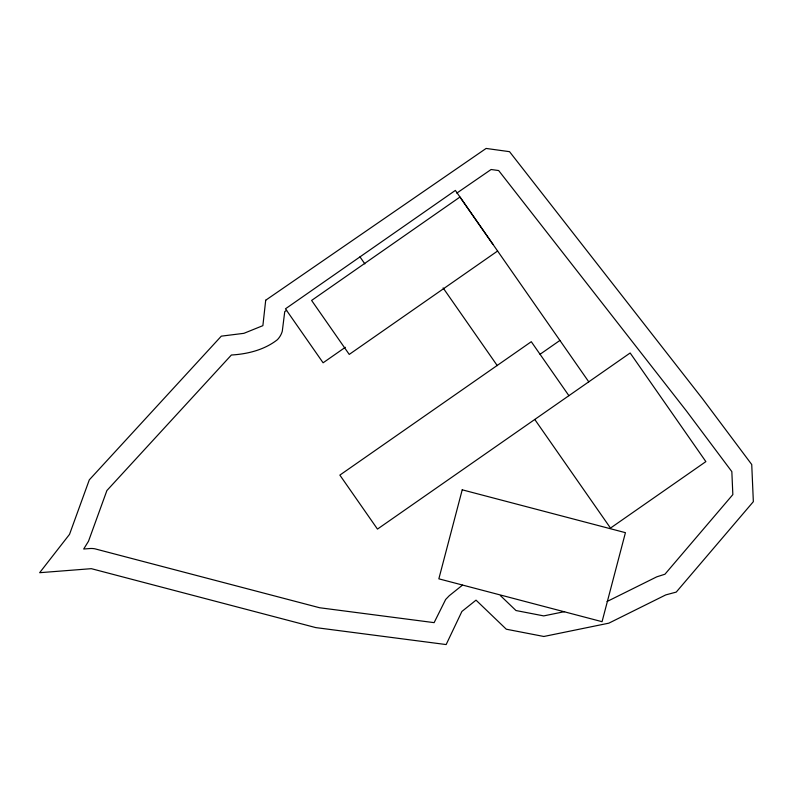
<?xml version="1.0" encoding="UTF-8"?>
<svg xmlns="http://www.w3.org/2000/svg" width="793" height="793" viewBox="0 0 793 793"><rect width="100%" height="100%" fill="white"/><g stroke="black" fill="none" stroke-linecap="round" stroke-linejoin="round"><path stroke-width="1.19" d="M462.468 585.145L449.284 595.702L445.666 599.458L434.118 622.644L319.648 607.755L94.793 548.786A20.132 20.093 21.4 0 0 89.748 548.548L83.681 549.024L88.499 541.242L106.896 490.54L231.387 355.006C247.515 354.084 264.456 349.872 277.332 339.751A20.35 20.35 -66.8 0 0 280.355 335.766A20.241 20.202 -64.7 0 0 282.298 331.157L284.746 311.609L286.64 310.311M345.342 347.294L323.098 362.798L285.47 308.814L455.37 190.409L492.978 244.393M497.607 251.014L349.237 354.421L311.609 300.438L459.98 197.031L588.773 381.839M540.053 354.283L559.917 340.435M456.778 193.125L491.105 169.504L498.658 170.545L686.451 410.982L731.84 471.627L732.841 494.604L664.95 574.221L656.782 576.828L607.081 601.5M564.616 611.621L543.73 615.903L515.975 610.531L500.393 595.573M568.908 395.687L531.28 341.704L339.86 475.106L377.468 529.09L630.157 352.984L705.869 461.615L610.491 528.088L534.779 419.457M443.109 287.909L497.28 365.642M359.982 256.882L364.859 263.881M265.705 300.22L262.88 325.655L243.907 333.328L221.306 336.153L89.302 479.864L69.526 534.353L39.65 572.705L91.324 568.67L315.763 627.6L446.152 644.56L461.893 611.462L476.028 600.152L506.301 629.216L543.839 636.482L608.836 623.169L665.753 594.909L676.251 592.084L753.35 501.662L751.734 464.52L702.489 398.72L509.532 151.671L486.119 148.44L265.705 300.22M462.22 489.816L438.846 578.831L602.056 621.692L625.429 532.668L462.22 489.816"/></g></svg>
